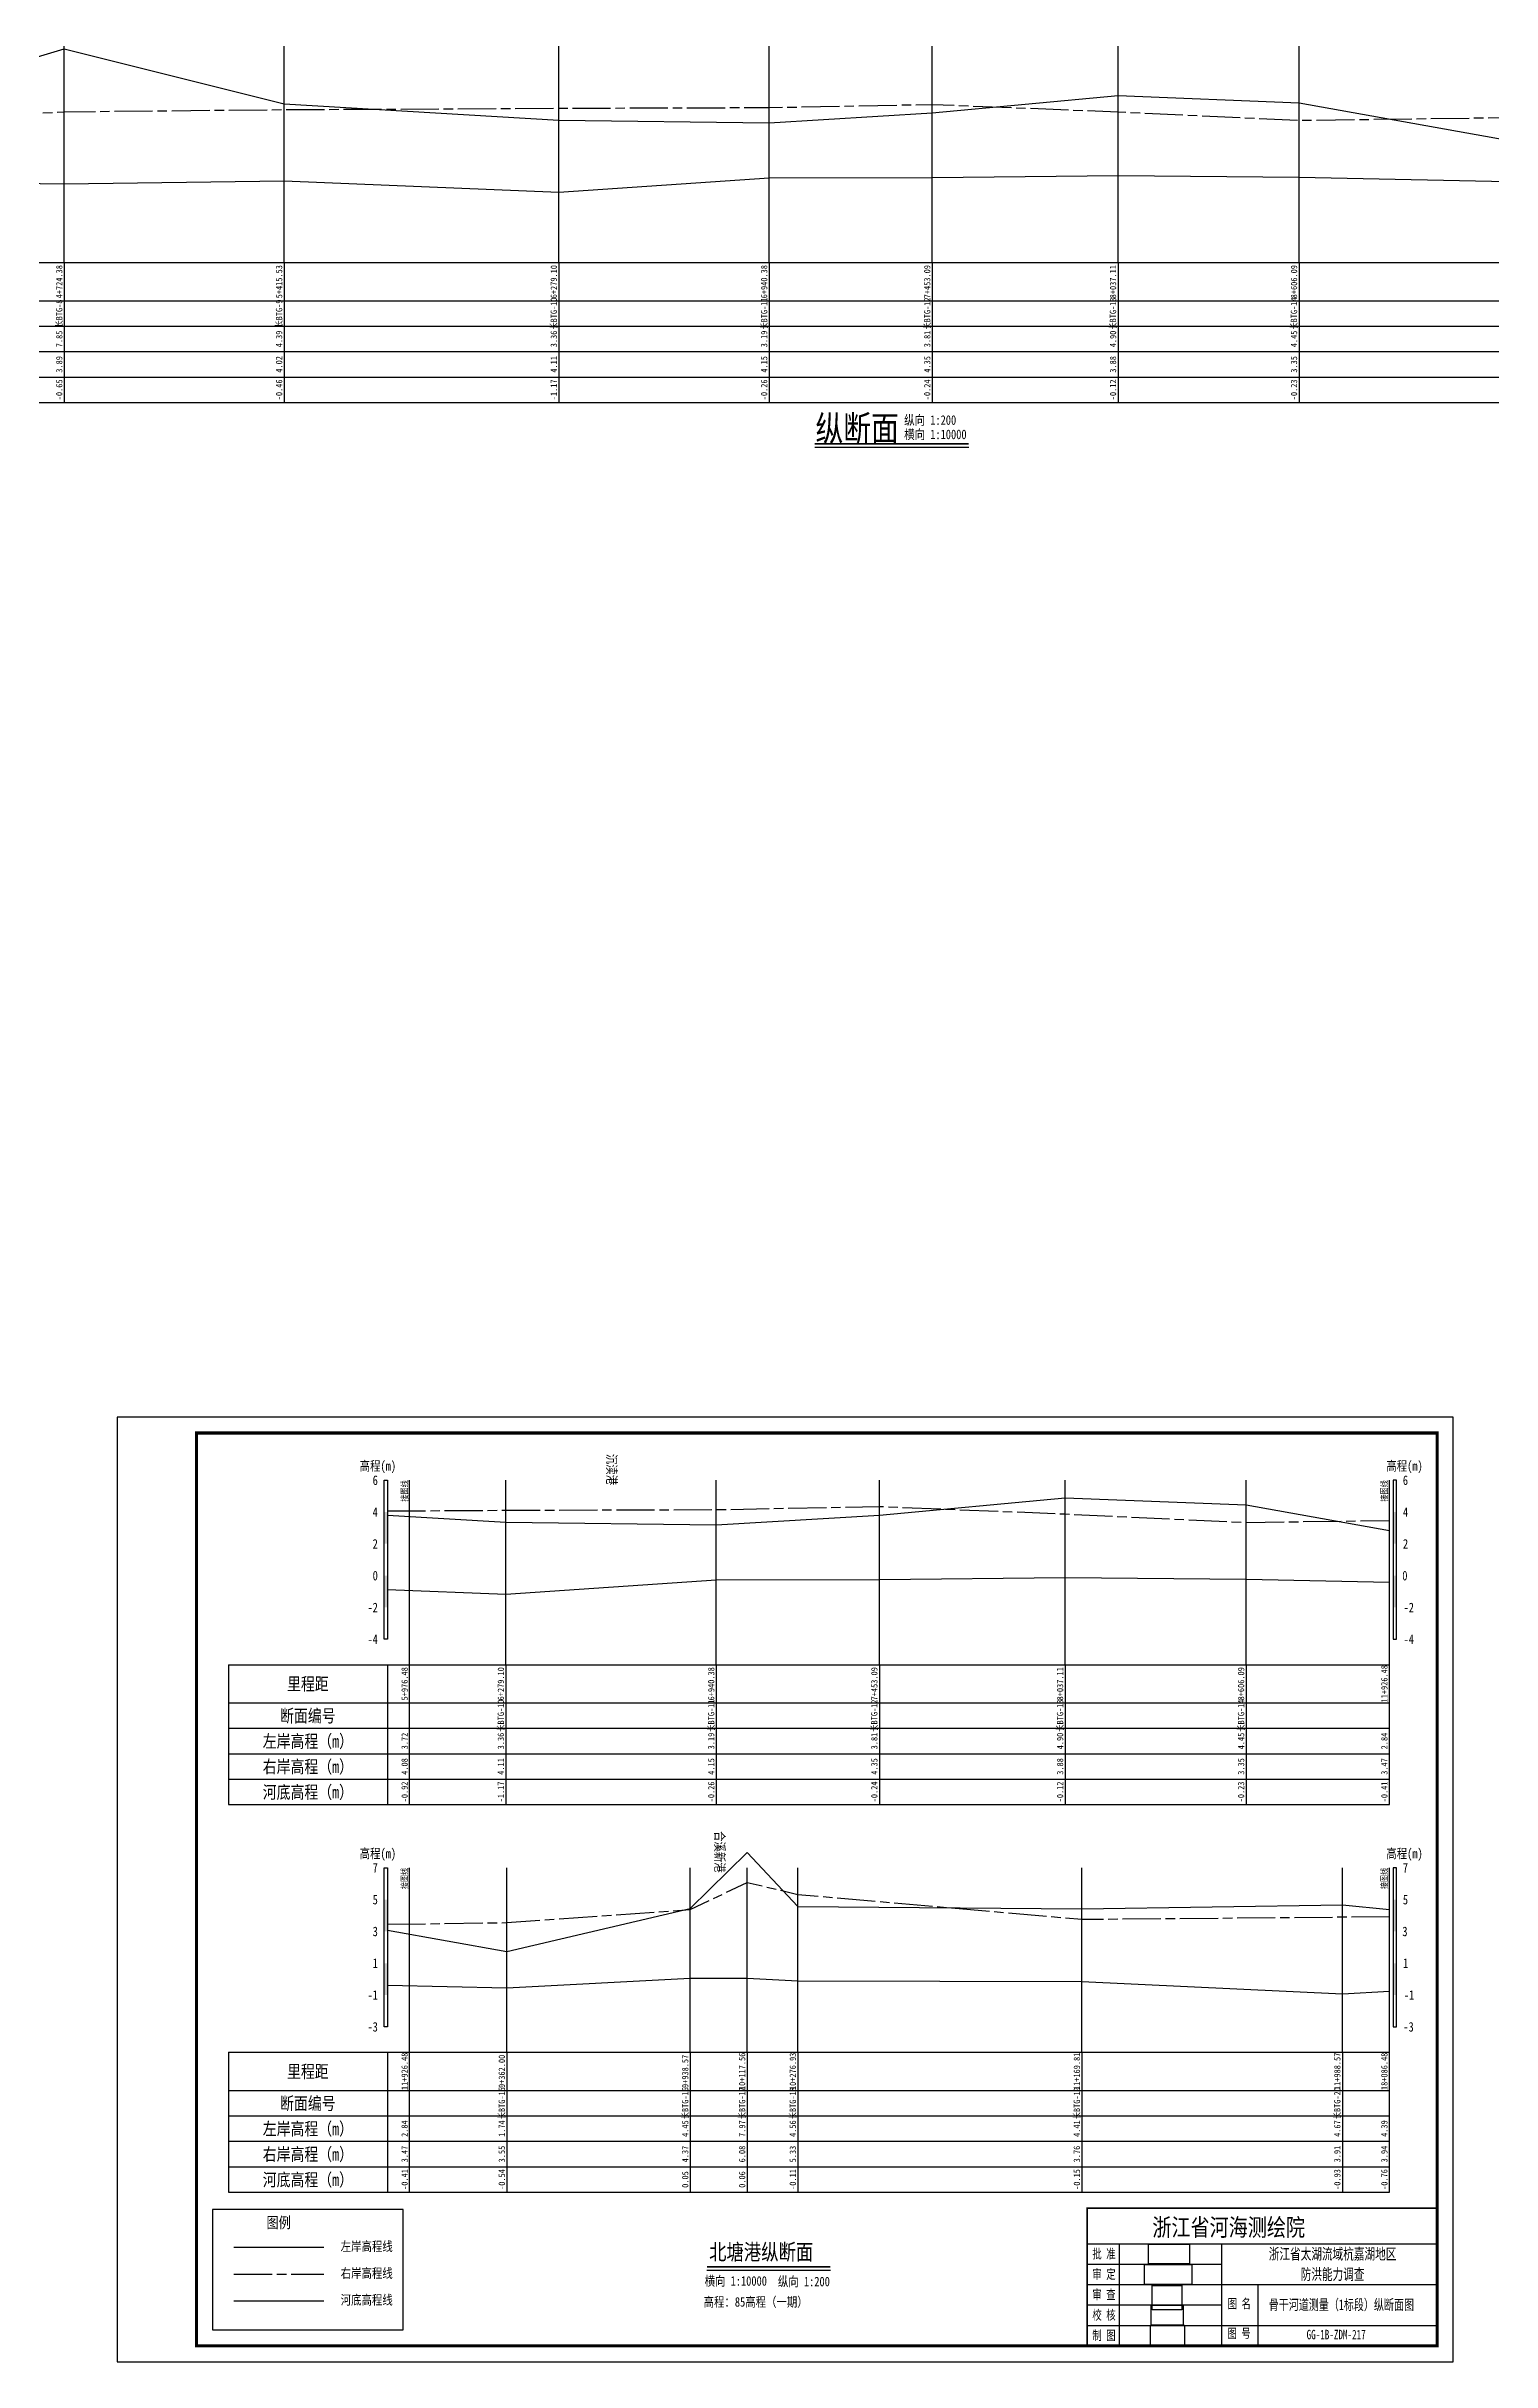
# Model space of a CAD drawing. Extents: x 529382 to 535020, y 3419646 to 3423811.
# Drawn here: x 533984 to 534439, y 3419646 to 3420374 of the extents above; entities that cross this region are included whole.
import ezdxf
from ezdxf.enums import TextEntityAlignment as Align

# ---------------------------------------------------------------- set-up
doc = ezdxf.new("R2010")
doc.units = 0
doc.header["$LTSCALE"] = 0.5
doc.linetypes.add('ACAD_ISO08W100', pattern=[36, 24, -3, 6, -3])
doc.layers.get('0').update_dxf_attribs({"linetype": 'CONTINUOUS'})
for name, color, linetype, lineweight in [('00右岸断面线', 5, 'ACAD_ISO08W100', 30), ('00左岸断面线', 6, 'CONTINUOUS', 30), ('00河底高程', 2, 'CONTINUOUS', 30), ('xxxx', 6, 'CONTINUOUS', 30)]:
    doc.layers.add(name, color=color, linetype=linetype, lineweight=lineweight)
for name, color, linetype in [('tab', 9, 'CONTINUOUS'), ('TEXT', 7, 'CONTINUOUS'), ('zdm1', 2, 'CONTINUOUS'), ('zh', 9, 'CONTINUOUS'), ('图框', 7, 'CONTINUOUS'), ('标注', 7, 'CONTINUOUS'), ('高程标尺', 3, 'CONTINUOUS')]:
    doc.layers.add(name, color=color, linetype=linetype)
doc.styles.add('HZ', font='fangsong_GB2312.ttf', dxfattribs={"width": 0.8})
doc.styles.add('tk2', font='fangsong_GB2312.ttf', dxfattribs={"width": 0.8})
doc.styles.add('交叉标注', font='fangsong_GB2312.ttf', dxfattribs={"width": 0.8})
picture_1 = doc.add_image_def('image1.tif', size_in_pixel=(413, 175))
picture_2 = doc.add_image_def('image2.tif', size_in_pixel=(364, 223))
picture_3 = doc.add_image_def('image3.tif', size_in_pixel=(379, 181))
picture_4 = doc.add_image_def('image4.tif', size_in_pixel=(244, 153))
picture_5 = doc.add_image_def('image5.tif', size_in_pixel=(332, 273))

# ---------------------------------------------------------------- blocks, each defined once
blk = doc.blocks.new('A$C0B9647FD')
at = {"lineweight": 100, "const_width": 0.5}
blk.add_lwpolyline([(0, 43.28), (-110, 43.28), (-110, 0), (0, 0), (0, 43.28)], dxfattribs=at)
at = {"layer": 'TEXT', "color": 0}
for p, q in [((-110, 32.08, 0), (0, 32.08, 0)), ((-99.92, 32.08, 0), (-99.92, 6.42, 0)), ((-67.83, 32.08, 0), (-67.83, 6.42, 0)), ((-110, 25.67, 0), (-67.83, 25.67, 0)), ((-110, 19.25, 0), (-67.83, 19.25, 0)), ((-67.83, 19.25, 0), (0, 19.25, 0)), ((-56.35, 19.25, 0), (-56.35, 0, 0)), ((-110, 12.83, 0), (-67.83, 12.83, 0)), ((-110, 6.42, 0), (0, 6.42, 0)), ((-99.92, 6.42, 0), (-99.92, 0, 0)), ((-67.83, 6.42, 0), (-67.83, 0, 0))]:
    blk.add_line(p, q, dxfattribs=at)
at = {"layer": 'TEXT', "color": 7, "ltscale": 8, "style": 'tk2'}
for tag, p, height, width in [('浙江省水利水电技术咨询中心', (-89.53, 34.51, 0), 5.5, 0.8), ('批准', (-108.38, 27.45, 0), 3, 0.7), ('审定', (-108.38, 21.04, 0), 3, 0.7), ('审 查', (-108.38, 14.62, 0), 3, 0.7), ('图名', (-65.84, 11.75, 0), 3, 0.7), ('校 核', (-108.38, 8.2, 0), 3, 0.7), ('制 图', (-108.38, 1.79, 0), 3, 0.7), ('图号', (-65.89, 2.42, 0), 3, 0.7)]:
    blk.add_attdef(tag, p, '', height=height, dxfattribs=dict(at, width=width))
at = {"layer": 'TEXT', "color": 0, "style": 'tk2', "width": 0.7}
for tag, height, p in [('浙江省太湖流域杭嘉湖地区', 3.5, (-32.86, 28.9, -206.67)), ('防洪能力调查', 3.5, (-32.86, 22.5, -206.67)), ('骨干河道测量（*标段）水系图', 3.3, (-30.1, 12.93, -206.67)), ('HJH-01', 3, (-31.74, 3.53, -206.67))]:
    blk.add_attdef(tag, text='', height=height, dxfattribs=at).set_placement(p, align=Align.MIDDLE_CENTER)
blk = doc.blocks.new('A$C72737839')
at = {"linetype": 'Continuous'}
blk.add_lwpolyline([(59.94, 0), (59.94, 37.85), (0, 37.85)], dxfattribs=at)
at = {"linetype": 'Continuous', "flags": 128}
for points in [[(0, 37.85), (0, 0)], [(0, 0), (59.94, 0)]]:
    blk.add_lwpolyline(points, dxfattribs=at)
at = {"layer": '00右岸断面线', "color": 5, "lineweight": 30}
blk.add_line((6.73, 17.55), (35.02, 17.55), dxfattribs=at)
at = {"layer": '00河底高程', "color": 2, "lineweight": 30}
blk.add_line((6.73, 9.13), (35.02, 9.13), dxfattribs=at)
at = {"layer": 'xxxx', "color": 6, "lineweight": 30}
blk.add_line((6.73, 25.97), (35.02, 25.97), dxfattribs=at)
at = {"layer": 'tab', "color": 0, "style": 'HZ', "width": 0.8}
blk.add_text('图例', height=3.5, dxfattribs=at).set_placement((20.83, 33.8), align=Align.MIDDLE)
at = {"layer": 'zdm1', "linetype": 'Continuous', "style": 'HZ', "width": 0.8}
for s, p in [('左岸高程线', (48.5, 26.33)), ('右岸高程线', (48.5, 17.91)), ('河底高程线', (48.5, 9.49))]:
    blk.add_text(s, height=3, dxfattribs=at).set_placement(p, align=Align.MIDDLE)

msp = doc.modelspace()

# ---------------------------------------------------------------- linework, layer by layer
at = {"layer": '00右岸断面线', "flags": 128}
for points in [[(533520.1, 3420354.4), (533573.58, 3420352.25), (533619.75, 3420355.2), (533673.49, 3420351.1), (533773.12, 3420353.3), (533845.58, 3420353.05), (533929.24, 3420350.3), (533989.89, 3420353.65), (534059, 3420354.3), (534145.36, 3420354.75), (534211.49, 3420354.95), (534262.76, 3420355.95), (534321.16, 3420353.6), (534378.06, 3420350.95), (534453.65, 3420351.95), (534511.31, 3420356.05), (534529.21, 3420364.6), (534545.14, 3420360.85), (534634.43, 3420353), (534716.31, 3420353.75), (534775.21, 3420354.4), (534845.09, 3420353.65), (534912.11, 3420356), (534966.23, 3420355.15), (535020.14, 3420363.5)], [(534091.46, 3419913.72), (534128.72, 3419913.92), (534194.85, 3419914.12), (534246.12, 3419915.12), (534304.52, 3419912.77), (534361.42, 3419910.12), (534406.46, 3419910.71)], [(534091.46, 3419783.76), (534129.01, 3419784.26), (534186.67, 3419788.36), (534204.56, 3419796.91), (534220.5, 3419793.16), (534309.79, 3419785.31), (534391.67, 3419786.06), (534406.46, 3419786.22)]]:
    msp.add_lwpolyline(points, dxfattribs=at)
at = {"layer": '00左岸断面线', "flags": 128}
for points in [[(533520.1, 3420349.15), (533573.58, 3420353.1), (533619.75, 3420351.6), (533673.49, 3420352.3), (533773.12, 3420351.35), (533845.58, 3420350), (533929.24, 3420355.3), (533989.89, 3420373.45), (534059, 3420356.15), (534145.36, 3420351), (534211.49, 3420350.15), (534262.76, 3420353.25), (534321.16, 3420358.7), (534378.06, 3420356.45), (534453.65, 3420342.9)], [(534091.46, 3419912.39), (534128.72, 3419910.17), (534194.85, 3419909.32), (534246.12, 3419912.42), (534304.52, 3419917.87), (534361.42, 3419915.62), (534406.46, 3419907.54)], [(534091.46, 3419781.94), (534129.01, 3419775.21), (534186.67, 3419788.76), (534204.56, 3419806.36), (534220.5, 3419789.31), (534309.79, 3419788.56), (534391.67, 3419789.86), (534406.46, 3419788.45)]]:
    msp.add_lwpolyline(points, dxfattribs=at)
at = {"layer": '00河底高程', "flags": 128}
for points in [[(533520.1, 3420342.7), (533573.58, 3420330.45), (533619.75, 3420328.25), (533673.49, 3420334.35), (533773.12, 3420334.9), (533845.58, 3420334.25), (533929.24, 3420331.85), (533989.89, 3420330.95), (534059, 3420331.9), (534145.36, 3420328.35), (534211.49, 3420332.9), (534262.76, 3420333), (534321.16, 3420333.6), (534378.06, 3420333.05), (534453.65, 3420331.5)], [(534091.46, 3419889.05), (534128.72, 3419887.52), (534194.85, 3419892.07), (534246.12, 3419892.17), (534304.52, 3419892.77), (534361.42, 3419892.22), (534406.46, 3419891.29)], [(534091.46, 3419764.58), (534129.01, 3419763.81), (534186.67, 3419766.76), (534204.56, 3419766.81), (534220.5, 3419765.96), (534309.79, 3419765.76), (534391.67, 3419761.86), (534406.46, 3419762.71)]]:
    msp.add_lwpolyline(points, dxfattribs=at)
at = {"layer": 'tab'}
for p, q in [((533458.1, 3420306.2), (535020.14, 3420306.2)), ((533989.89, 3420306.2), (533989.89, 3420262.2)), ((534059, 3420306.2), (534059, 3420262.2)), ((534145.36, 3420306.2), (534145.36, 3420262.2)), ((534211.49, 3420306.2), (534211.49, 3420262.2)), ((534262.76, 3420306.2), (534262.76, 3420262.2)), ((534321.16, 3420306.2), (534321.16, 3420262.2)), ((534378.06, 3420306.2), (534378.06, 3420262.2)), ((533458.1, 3420294.2), (535020.14, 3420294.2)), ((533458.1, 3420286.2), (535020.14, 3420286.2)), ((533458.1, 3420278.2), (535020.14, 3420278.2)), ((533458.1, 3420270.2), (535020.14, 3420270.2)), ((533458.1, 3420262.2), (535020.14, 3420262.2)), ((534041.46, 3419865.37), (534406.46, 3419865.37)), ((534041.46, 3419865.37), (534041.46, 3419821.37)), ((534091.46, 3419865.37), (534091.46, 3419821.37)), ((534098.46, 3419821.37), (534098.46, 3419865.37)), ((534128.72, 3419865.37), (534128.72, 3419821.37)), ((534194.85, 3419865.37), (534194.85, 3419821.37)), ((534246.12, 3419865.37), (534246.12, 3419821.37)), ((534304.52, 3419865.37), (534304.52, 3419821.37)), ((534361.42, 3419865.37), (534361.42, 3419821.37)), ((534406.46, 3419821.37), (534406.46, 3419865.37)), ((534041.46, 3419853.37), (534406.46, 3419853.37)), ((534041.46, 3419845.37), (534406.46, 3419845.37)), ((534041.46, 3419837.37), (534406.46, 3419837.37)), ((534041.46, 3419829.37), (534406.46, 3419829.37)), ((534041.46, 3419821.37), (534406.46, 3419821.37)), ((534041.46, 3419743.51), (534406.46, 3419743.51)), ((534041.46, 3419743.51), (534041.46, 3419699.51)), ((534091.46, 3419743.51), (534091.46, 3419699.51)), ((534098.46, 3419699.51), (534098.46, 3419743.51)), ((534129.01, 3419743.51), (534129.01, 3419699.51)), ((534186.67, 3419743.51), (534186.67, 3419699.51)), ((534204.56, 3419743.51), (534204.56, 3419699.51)), ((534220.5, 3419743.51), (534220.5, 3419699.51)), ((534309.79, 3419743.51), (534309.79, 3419699.51)), ((534391.67, 3419743.51), (534391.67, 3419699.51)), ((534406.46, 3419699.51), (534406.46, 3419743.51)), ((534041.46, 3419731.51), (534406.46, 3419731.51)), ((534041.46, 3419723.51), (534406.46, 3419723.51)), ((534041.46, 3419715.51), (534406.46, 3419715.51)), ((534041.46, 3419707.51), (534406.46, 3419707.51)), ((534041.46, 3419699.51), (534406.46, 3419699.51))]:
    msp.add_line(p, q, dxfattribs=at)
at = {"layer": 'tab', "color": 9, "const_width": 0.5, "flags": 128}
msp.add_lwpolyline([(534225.83, 3420249.2), (534274.2, 3420249.2)], dxfattribs=at)
at = {"layer": 'tab', "color": 9, "flags": 128}
msp.add_lwpolyline([(534225.83, 3420248.2), (534274.2, 3420248.2)], dxfattribs=at)
at = {"layer": 'zh', "color": 6}
for p, q in [((533989.89, 3420306.2), (533989.89, 3420374.2)), ((534059, 3420306.2), (534059, 3420374.2)), ((534145.36, 3420306.2), (534145.36, 3420374.2)), ((534211.49, 3420306.2), (534211.49, 3420374.2)), ((534262.76, 3420306.2), (534262.76, 3420374.2)), ((534321.16, 3420306.2), (534321.16, 3420374.2)), ((534378.06, 3420306.2), (534378.06, 3420374.2)), ((534128.72, 3419865.37), (534128.72, 3419923.37)), ((534194.85, 3419865.37), (534194.85, 3419923.37)), ((534246.12, 3419865.37), (534246.12, 3419923.37)), ((534304.52, 3419865.37), (534304.52, 3419923.37)), ((534361.42, 3419865.37), (534361.42, 3419923.37)), ((534129.01, 3419743.51), (534129.01, 3419801.51)), ((534186.67, 3419743.51), (534186.67, 3419801.51)), ((534204.56, 3419743.51), (534204.56, 3419801.51)), ((534220.5, 3419743.51), (534220.5, 3419801.51)), ((534309.79, 3419743.51), (534309.79, 3419801.51)), ((534391.67, 3419743.51), (534391.67, 3419801.51))]:
    msp.add_line(p, q, dxfattribs=at)
at = {"layer": 'zh'}
for p, q in [((534098.46, 3419865.37), (534098.46, 3419923.37)), ((534406.46, 3419865.37), (534406.46, 3419923.37)), ((534098.46, 3419743.51), (534098.46, 3419801.51)), ((534406.46, 3419743.51), (534406.46, 3419801.51))]:
    msp.add_line(p, q, dxfattribs=at)
at = {"layer": '图框', "flags": 128}
msp.add_lwpolyline([(534006.46, 3419646.22), (534426.46, 3419646.22), (534426.46, 3419943.22), (534006.46, 3419943.22)], close=True, dxfattribs=at)
at = {"layer": '图框', "const_width": 1, "flags": 128}
msp.add_lwpolyline([(534031.46, 3419651.22), (534421.46, 3419651.22), (534421.46, 3419938.22), (534031.46, 3419938.22)], close=True, dxfattribs=at)
at = {"layer": '图框', "color": 0, "const_width": 0.5, "flags": 128}
msp.add_lwpolyline([(534191.9, 3419676.05), (534230.71, 3419676.05)], dxfattribs=at)
at = {"layer": '图框', "color": 0, "flags": 128}
msp.add_lwpolyline([(534191.9, 3419675.05), (534230.71, 3419675.05)], dxfattribs=at)
at = {"layer": '高程标尺', "flags": 128}
for points in [[(534090.46, 3419873.37), (534090.46, 3419923.37), (534091.46, 3419923.37), (534091.46, 3419873.37)], [(534408.65, 3419873.37), (534408.65, 3419923.37), (534407.65, 3419923.37), (534407.65, 3419873.37)], [(534090.46, 3419751.51), (534090.46, 3419801.51), (534091.46, 3419801.51), (534091.46, 3419751.51)], [(534408.65, 3419751.51), (534408.65, 3419801.51), (534407.65, 3419801.51), (534407.65, 3419751.51)]]:
    msp.add_lwpolyline(points, close=True, dxfattribs=at)
at = {"layer": '高程标尺'}
for points in [[(534090.46, 3419903.37), (534091.46, 3419903.37), (534090.46, 3419913.37), (534091.46, 3419913.37)], [(534408.65, 3419903.37), (534407.65, 3419903.37), (534408.65, 3419913.37), (534407.65, 3419913.37)], [(534090.46, 3419883.37), (534091.46, 3419883.37), (534090.46, 3419893.37), (534091.46, 3419893.37)], [(534408.65, 3419883.37), (534407.65, 3419883.37), (534408.65, 3419893.37), (534407.65, 3419893.37)], [(534090.46, 3419781.51), (534091.46, 3419781.51), (534090.46, 3419791.51), (534091.46, 3419791.51)], [(534408.65, 3419781.51), (534407.65, 3419781.51), (534408.65, 3419791.51), (534407.65, 3419791.51)], [(534090.46, 3419761.51), (534091.46, 3419761.51), (534090.46, 3419771.51), (534091.46, 3419771.51)], [(534408.65, 3419761.51), (534407.65, 3419761.51), (534408.65, 3419771.51), (534407.65, 3419771.51)]]:
    msp.add_solid(points, dxfattribs=at)

# ---------------------------------------------------------------- block references
at = {"layer": '图框', "linetype": 'Continuous'}
msp.add_blockref('A$C72737839', (534036.46, 3419656.22), dxfattribs=at)
msp.add_blockref('A$C0B9647FD', (534421.46, 3419651.22), dxfattribs=at).add_auto_attribs({'图号': '图 号', '图名': '图 名', '批准': '批 准', '校 核': '校 核', '审 查': '审 查', '审定': '审 定', '制 图': '制 图', '浙江省水利水电技术咨询中心': '浙江省河海测绘院', 'HJH-01': 'GG-1B-ZDM-217', '骨干河道测量（*标段）水系图': '骨干河道测量（1标段）纵断面图', '浙江省太湖流域杭嘉湖地区': '浙江省太湖流域杭嘉湖地区', '防洪能力调查': '防洪能力调查'})

# ---------------------------------------------------------------- texts
at = {"layer": 'tab', "color": 3, "style": 'HZ', "width": 0.8}
for s, p in [('4+724.38', (533989.89, 3420300.2)), ('5+415.53', (534059, 3420300.2)), ('6+279.10', (534145.36, 3420300.2)), ('6+940.38', (534211.49, 3420300.2)), ('7+453.09', (534262.76, 3420300.2)), ('8+037.11', (534321.16, 3420300.2)), ('8+606.09', (534378.06, 3420300.2)), ('长BTG-8', (533989.89, 3420290.2)), ('长BTG-9', (534059, 3420290.2)), ('长BTG-10', (534145.36, 3420290.2)), ('长BTG-11', (534211.49, 3420290.2)), ('长BTG-12', (534262.76, 3420290.2)), ('长BTG-13', (534321.16, 3420290.2)), ('长BTG-14', (534378.06, 3420290.2)), ('7.85', (533989.89, 3420282.2)), ('4.39', (534059, 3420282.2)), ('3.36', (534145.36, 3420282.2)), ('3.19', (534211.49, 3420282.2)), ('3.81', (534262.76, 3420282.2)), ('4.90', (534321.16, 3420282.2)), ('4.45', (534378.06, 3420282.2)), ('3.89', (533989.89, 3420274.2)), ('4.02', (534059, 3420274.2)), ('4.11', (534145.36, 3420274.2)), ('4.15', (534211.49, 3420274.2)), ('4.35', (534262.76, 3420274.2)), ('3.88', (534321.16, 3420274.2)), ('3.35', (534378.06, 3420274.2)), ('-0.65', (533989.89, 3420266.2)), ('-0.46', (534059, 3420266.2)), ('-1.17', (534145.36, 3420266.2)), ('-0.26', (534211.49, 3420266.2)), ('-0.24', (534262.76, 3420266.2)), ('-0.12', (534321.16, 3420266.2)), ('-0.23', (534378.06, 3420266.2)), ('5+976.48', (534098.46, 3419859.37)), ('6+279.10', (534128.72, 3419859.37)), ('6+940.38', (534194.85, 3419859.37)), ('7+453.09', (534246.12, 3419859.37)), ('8+037.11', (534304.52, 3419859.37)), ('8+606.09', (534361.42, 3419859.37)), ('11+926.48', (534406.46, 3419859.37)), ('长BTG-10', (534128.72, 3419849.37)), ('长BTG-11', (534194.85, 3419849.37)), ('长BTG-12', (534246.12, 3419849.37)), ('长BTG-13', (534304.52, 3419849.37)), ('长BTG-14', (534361.42, 3419849.37)), ('3.72', (534098.46, 3419841.37)), ('3.36', (534128.72, 3419841.37)), ('3.19', (534194.85, 3419841.37)), ('3.81', (534246.12, 3419841.37)), ('4.90', (534304.52, 3419841.37)), ('4.45', (534361.42, 3419841.37)), ('2.84', (534406.46, 3419841.37)), ('4.08', (534098.46, 3419833.37)), ('4.11', (534128.72, 3419833.37)), ('4.15', (534194.85, 3419833.37)), ('4.35', (534246.12, 3419833.37)), ('3.88', (534304.52, 3419833.37)), ('3.35', (534361.42, 3419833.37)), ('3.47', (534406.46, 3419833.37)), ('-0.92', (534098.46, 3419825.37)), ('-1.17', (534128.72, 3419825.37)), ('-0.26', (534194.85, 3419825.37)), ('-0.24', (534246.12, 3419825.37)), ('-0.12', (534304.52, 3419825.37)), ('-0.23', (534361.42, 3419825.37)), ('-0.41', (534406.46, 3419825.37)), ('11+926.48', (534098.46, 3419737.51)), ('9+362.00', (534129.01, 3419737.51)), ('9+938.57', (534186.67, 3419737.51)), ('10+117.56', (534204.56, 3419737.51)), ('10+276.93', (534220.5, 3419737.51)), ('11+169.81', (534309.79, 3419737.51)), ('11+988.57', (534391.67, 3419737.51)), ('18+086.48', (534406.46, 3419737.51)), ('长BTG-15', (534129.01, 3419727.51)), ('长BTG-16', (534186.67, 3419727.51)), ('长BTG-17', (534204.56, 3419727.51)), ('长BTG-18', (534220.5, 3419727.51)), ('长BTG-19', (534309.79, 3419727.51)), ('长BTG-20', (534391.67, 3419727.51)), ('2.84', (534098.46, 3419719.51)), ('1.74', (534129.01, 3419719.51)), ('4.45', (534186.67, 3419719.51)), ('7.97', (534204.56, 3419719.51)), ('4.56', (534220.5, 3419719.51)), ('4.41', (534309.79, 3419719.51)), ('4.67', (534391.67, 3419719.51)), ('4.39', (534406.46, 3419719.51)), ('3.47', (534098.46, 3419711.51)), ('3.55', (534129.01, 3419711.51)), ('4.37', (534186.67, 3419711.51)), ('6.08', (534204.56, 3419711.51)), ('5.33', (534220.5, 3419711.51)), ('3.76', (534309.79, 3419711.51)), ('3.91', (534391.67, 3419711.51)), ('3.94', (534406.46, 3419711.51)), ('-0.41', (534098.46, 3419703.51)), ('-0.54', (534129.01, 3419703.51)), ('0.05', (534186.67, 3419703.51)), ('0.06', (534204.56, 3419703.51)), ('-0.11', (534220.5, 3419703.51)), ('-0.15', (534309.79, 3419703.51)), ('-0.93', (534391.67, 3419703.51)), ('-0.76', (534406.46, 3419703.51))]:
    msp.add_text(s, height=2, rotation=90, dxfattribs=at).set_placement(p, align=Align.BOTTOM_CENTER)
for s, height, p in [('纵断面', 8, (534239.12, 3420254.2)), ('里程距', 3.999, (534066.46, 3419859.37)), ('断面编号', 3.999, (534066.46, 3419849.37)), ('左岸高程（m）', 3.999, (534066.46, 3419841.37)), ('右岸高程（m）', 3.999, (534066.46, 3419833.37)), ('河底高程（m）', 3.999, (534066.46, 3419825.37)), ('里程距', 3.999, (534066.46, 3419737.51)), ('断面编号', 3.999, (534066.46, 3419727.51)), ('左岸高程（m）', 3.999, (534066.46, 3419719.51)), ('右岸高程（m）', 3.999, (534066.46, 3419711.51)), ('河底高程（m）', 3.999, (534066.46, 3419703.51))]:
    msp.add_text(s, height=height, dxfattribs=at).set_placement(p, align=Align.MIDDLE)
for s, p in [('横向 1:10000', (534253.93, 3420250.7)), ('纵向 1:200', (534253.93, 3420255.2))]:
    msp.add_text(s, height=3, dxfattribs=at).set_placement(p)
at = {"layer": 'zh', "color": 3, "style": 'HZ', "width": 0.8}
for p in [(534098.46, 3419923.37), (534406.46, 3419923.37), (534098.46, 3419801.51), (534406.46, 3419801.51)]:
    msp.add_text('接图线', height=2, rotation=90, dxfattribs=at).set_placement(p, align=Align.BOTTOM_RIGHT)
at = {"layer": '图框', "color": 0, "style": 'HZ', "width": 0.8}
msp.add_text('北塘港纵断面', height=5, dxfattribs=at).set_placement((534208.97, 3419680.82), align=Align.MIDDLE)
for s, p in [('横向 1:10000', (534191.17, 3419670.11)), ('纵向 1:200', (534214.22, 3419669.93)), ('高程：85高程（一期）', (534190.87, 3419663.52))]:
    msp.add_text(s, height=3, dxfattribs=at).set_placement(p)
at = {"layer": '标注', "linetype": 'Continuous', "style": '交叉标注', "width": 0.8}
for s, p in [('沉渎港', (534160.5, 3419931.64)), ('合溪新港', (534194.48, 3419813.06))]:
    msp.add_text(s, height=3, rotation=270, dxfattribs=at).set_placement(p)
at = {"layer": '高程标尺', "style": 'HZ', "width": 0.8}
for p in [(534088.46, 3419926.37), (534411.21, 3419926.37), (534088.46, 3419804.51), (534411.21, 3419804.51)]:
    msp.add_text('高程(m)', height=3, dxfattribs=at).set_placement(p, align=Align.CENTER)
for s, p in [('6', (534088.46, 3419923.37)), ('6', (534412.32, 3419923.37)), ('4', (534088.46, 3419913.37)), ('4', (534412.36, 3419913.37)), ('2', (534088.46, 3419903.37)), ('2', (534412.35, 3419903.37)), ('0', (534088.46, 3419893.37)), ('0', (534412.14, 3419893.37)), ('-2', (534088.46, 3419883.37)), ('-2', (534414.17, 3419883.37)), ('-4', (534088.46, 3419873.37)), ('-4', (534414.17, 3419873.37)), ('7', (534088.46, 3419801.51)), ('7', (534412.32, 3419801.51)), ('5', (534088.46, 3419791.51)), ('5', (534412.32, 3419791.51)), ('3', (534088.46, 3419781.51)), ('3', (534412.16, 3419781.51)), ('1', (534088.46, 3419771.51)), ('1', (534412.36, 3419771.51)), ('-1', (534088.46, 3419761.51)), ('-1', (534414.26, 3419761.51)), ('-3', (534088.46, 3419751.51)), ('-3', (534414.1, 3419751.51))]:
    msp.add_text(s, height=3, dxfattribs=at).set_placement(p, align=Align.MIDDLE_RIGHT)

# ---------------------------------------------------------------- pictures from other files: only their frames are drawn
at = {"linetype": 'Continuous'}
image = msp.add_image(picture_3, insert=(534330.77, 3419677.02), size_in_units=(12.82, 6.12), dxfattribs=at)
image.dxf.flags = 15
image = msp.add_image(picture_1, insert=(534329.47, 3419670.47, 0), size_in_units=(14.89, 6.31), dxfattribs=at)
image.dxf.flags = 15
image = msp.add_image(picture_5, insert=(534331.86, 3419662.54), size_in_units=(9.33, 7.67), dxfattribs=at)
image.dxf.flags = 15
image = msp.add_image(picture_4, insert=(534331.57, 3419657.67), size_in_units=(10.01, 6.28), dxfattribs=at)
image.dxf.flags = 15
image = msp.add_image(picture_2, insert=(534331.39, 3419651.24), size_in_units=(10.62, 6.51), dxfattribs=at)
image.dxf.flags = 15

doc.saveas('drawing.dxf')
